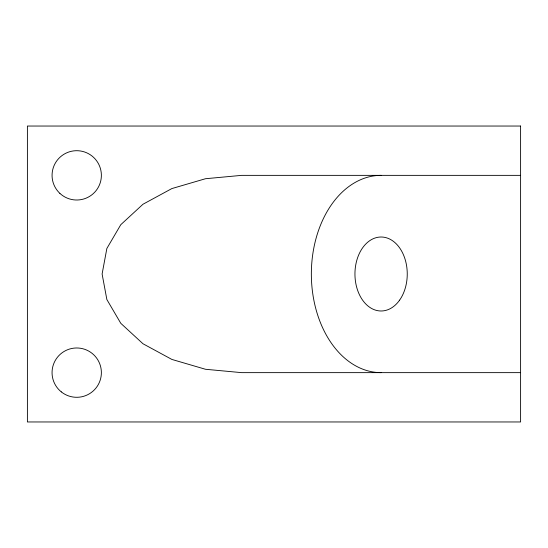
<?xml version="1.0" encoding="UTF-8"?>
<svg xmlns="http://www.w3.org/2000/svg" width="548" height="548" viewBox="0 0 548 548"><rect width="100%" height="100%" fill="white"/><g stroke="black" fill="none" stroke-linecap="round" stroke-linejoin="round"><path stroke-width="0.82" d="M520.6 175.36L241.606 175.36L205.5 178.723L171.853 188.574L142.966 204.253L120.793 224.68L106.86 248.47L102.106 274L106.86 299.53L120.793 323.32L142.966 343.747L171.853 359.426L205.5 369.277L241.606 372.64L520.6 372.64M381.1 372.64A98.64 69.747 90 0 1 311.353 274A98.64 69.747 90 0 1 381.1 175.36M520.6 126.04L27.4 126.04L27.4 421.96L520.6 421.96L520.6 126.04M61.294 391.882A24.66 24.66 0 0 0 101.092 376.38A24.66 24.66 0 0 0 67.767 349.658A24.66 24.66 0 0 0 61.294 391.882M59.848 193.341A24.66 24.66 0 0 0 100.729 180.984A24.66 24.66 0 0 0 69.582 151.755A24.66 24.66 0 0 0 59.848 193.341M399.595 300.153A36.99 26.153 -90 0 0 387.874 238.27A36.99 26.153 -90 0 0 355.837 283.576A36.99 26.153 -90 0 0 399.595 300.153"/></g></svg>
